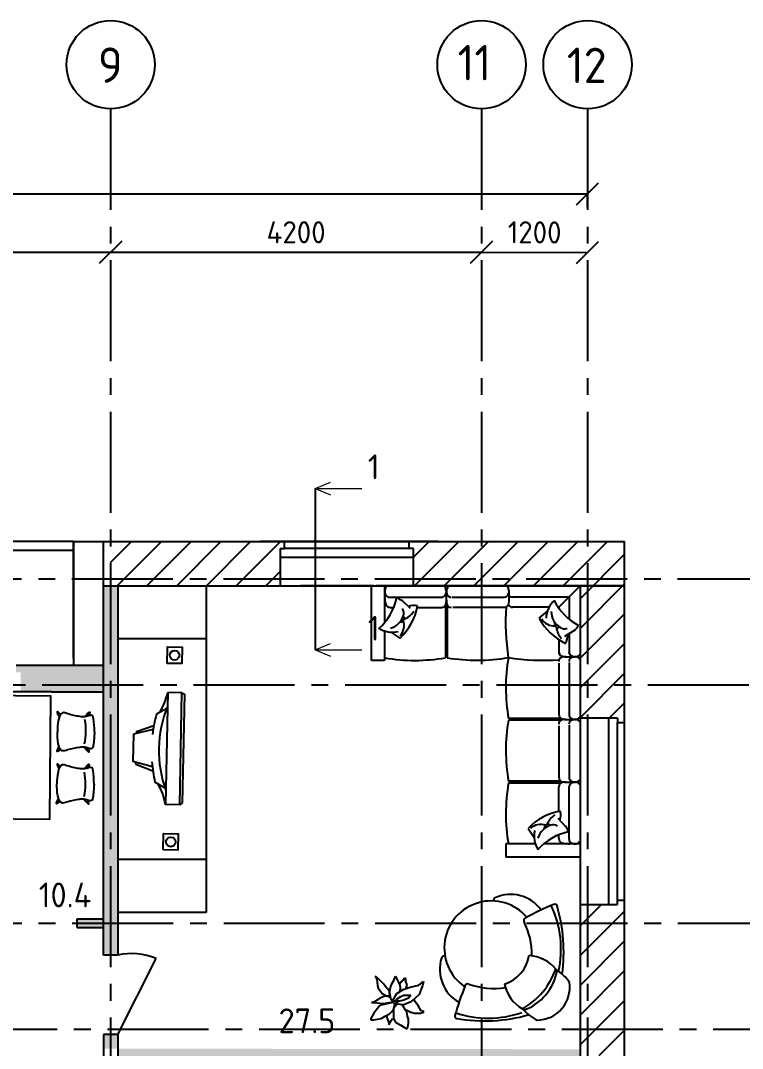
# Model space of a CAD drawing. Header units: millimetres. Extents: x -257254 to 390979, y -202328 to 355504.
# Drawn here: x 95409 to 103583, y 100358 to 111995 of the extents above; entities that cross this region are included whole.
import ezdxf

# ---------------------------------------------------------------- set-up
doc = ezdxf.new("R2010")
doc.units = ezdxf.units.MM
doc.linetypes.add('CENTER2', pattern=[28.575, 19.05, -3.175, 3.175, -3.175])
doc.layers.get('0').update_dxf_attribs({"lineweight": 25})
for name, color, linetype in [('МЕБЕЛЬ', 104, 'Continuous'), ('Окна', 4, 'Continuous'), ('оси', 1, 'CENTER2'), ('разрез', 40, 'Continuous')]:
    doc.layers.add(name, color=color, linetype=linetype)
doc.layers.add('покрытия', color=6, linetype='Continuous', lineweight=18)
doc.styles.get("Standard").update_dxf_attribs({"font": 'GOST_Common.ttf'})
doc.dimstyles.new('ISO-25', dxfattribs={"dimtxt": 250, "dimasz": 250, "dimexe": 1.25, "dimexo": 0.625, "dimgap": 100, "dimtad": 1, "dimdec": 0, "dimtxsty": 'Standard', "dimblk": 'OBLIQUE', "dimcen": 2.5, "dimadec": 0, "dimazin": 0, "dimtfac": 1, "dimtdec": 0, "dimtmove": 0, "dimatfit": 3, "dimfxl": 1, "dimarcsym": 0})

# ---------------------------------------------------------------- blocks, each defined once
blk = doc.blocks.new('_Oblique')
at = {"color": 0, "linetype": 'ByBlock', "lineweight": -2}
blk.add_line((-0.5, -0.5), (0.5, 0.5), dxfattribs=at)
blk = doc.blocks.new('*D13')
at = {"color": 0, "lineweight": -2, "ltscale": 50, "transparency": 16777216}
for p, q in [((92229, 109374), (92229, 109373)), ((92229, 109374), (96429, 109374)), ((96429, 109374), (96429, 109373))]:
    blk.add_line(p, q, dxfattribs=at)
at = {"color": 0, "lineweight": -2, "ltscale": 50, "transparency": 16777216, "xscale": 250, "yscale": 250, "zscale": 250, "rotation": 180}
blk.add_blockref('_Oblique', (92229, 109374), dxfattribs=at)
at = {"color": 0, "lineweight": -2, "ltscale": 50, "transparency": 16777216, "xscale": 250, "yscale": 250, "zscale": 250}
blk.add_blockref('_Oblique', (96429, 109374), dxfattribs=at)
at = {"color": 0, "ltscale": 50, "transparency": 16777216, "insert": (94329, 109599), "char_height": 250, "attachment_point": 5}
blk.add_mtext('4200', dxfattribs=at)
blk = doc.blocks.new('*D14')
at = {"color": 0, "lineweight": -2, "ltscale": 50, "transparency": 16777216}
for p, q in [((96429, 109371), (96429, 109374)), ((96429, 109373), (100629, 109373)), ((100629, 109374), (100629, 109372))]:
    blk.add_line(p, q, dxfattribs=at)
at = {"color": 0, "lineweight": -2, "ltscale": 50, "transparency": 16777216, "xscale": 250, "yscale": 250, "zscale": 250, "rotation": 180}
blk.add_blockref('_Oblique', (96429, 109373), dxfattribs=at)
at = {"color": 0, "lineweight": -2, "ltscale": 50, "transparency": 16777216, "xscale": 250, "yscale": 250, "zscale": 250}
blk.add_blockref('_Oblique', (100629, 109373), dxfattribs=at)
at = {"color": 0, "ltscale": 50, "transparency": 16777216, "insert": (98529, 109598), "char_height": 250, "attachment_point": 5}
blk.add_mtext('4200', dxfattribs=at)
blk = doc.blocks.new('*D39')
at = {"color": 0, "lineweight": -2, "ltscale": 50, "transparency": 16777216}
for p, q in [((100629, 109375), (100629, 109376)), ((100629, 109374), (101829, 109369)), ((101829, 109369), (101829, 109368))]:
    blk.add_line(p, q, dxfattribs=at)
at = {"color": 0, "lineweight": -2, "ltscale": 50, "transparency": 16777216, "xscale": 250, "yscale": 250, "zscale": 250}
for p, rotation in [((100629, 109374), 179.7612689669018), ((101829, 109369), 359.7612689669018)]:
    blk.add_blockref('_Oblique', p, dxfattribs=dict(at, rotation=rotation))
at = {"color": 0, "ltscale": 50, "transparency": 16777216, "insert": (101230, 109597), "char_height": 250, "attachment_point": 5, "rotation": 359.7613}
blk.add_mtext('1200', dxfattribs=at)
blk = doc.blocks.new('*D68')
at = {"color": 0, "lineweight": -2, "transparency": 16777216}
for p, q in [((75429, 110034), (75429, 110033)), ((75429, 110034), (101829, 110034)), ((101829, 109883), (101829, 110036))]:
    blk.add_line(p, q, dxfattribs=at)
at = {"color": 0, "lineweight": -2, "transparency": 16777216, "xscale": 250, "yscale": 250, "zscale": 250, "rotation": 180}
blk.add_blockref('_Oblique', (75429, 110034), dxfattribs=at)
at = {"color": 0, "lineweight": -2, "transparency": 16777216, "xscale": 250, "yscale": 250, "zscale": 250}
blk.add_blockref('_Oblique', (101829, 110034), dxfattribs=at)
at = {"color": 0, "transparency": 16777216, "insert": (88629, 110259), "char_height": 250, "attachment_point": 5}
blk.add_mtext('26400', dxfattribs=at)

msp = doc.modelspace()

# ---------------------------------------------------------------- hatches: boundary and pattern name
h = msp.add_hatch()
h.set_pattern_fill('LINE', color=256, scale=75, angle=45)
h.paths.add_polyline_path([(84269.1248, 96076.14076), (83829.02596, 96076.14076), (83829.02596, 95656.14076), (84319.02935, 95656.14076), (84319.04756, 95736.2669), (84269.04756, 95736.27826)])
h.paths.add_polyline_path([(84269.14298, 96156.14076), (83829.02596, 96156.14076), (83829.02596, 96076.14076), (84269.1248, 96076.14076)])
h.paths.add_polyline_path([(88029.02596, 96076.14076), (85179.12483, 96076.14076), (85179.04754, 95736.07144), (85129.04754, 95736.08281), (85129.02937, 95656.14076), (88029.02596, 95656.14076)])
h.paths.add_polyline_path([(88029.02596, 96156.14076), (85179.14301, 96156.14076), (85179.12483, 96076.14076), (88029.02596, 96076.14076)])
h.paths.add_polyline_path([(88641.31346, 96076.14076), (88029.02596, 96076.14076), (88029.02596, 95656.14076), (88641.31346, 95656.14076)])
h.paths.add_polyline_path([(88641.31346, 96156.14076), (88029.02596, 96156.14076), (88029.02596, 96076.14076), (88641.31346, 96076.14076)])
h.paths.add_polyline_path([(89829.02596, 96076.14076), (89541.31346, 96076.14076), (89541.31346, 95656.14076), (89829.02596, 95656.14076)])
h.paths.add_polyline_path([(90226.71928, 96076.14076), (89829.02596, 96076.14076), (89829.02596, 95656.14076), (90226.71928, 95656.14076)])
h.paths.add_polyline_path([(89829.02596, 96156.14076), (89541.31346, 96156.14076), (89541.31346, 96076.14076), (89829.02596, 96076.14076)])
h.paths.add_polyline_path([(90226.71928, 96156.14076), (89829.02596, 96156.14076), (89829.02596, 96076.14076), (90226.71928, 96076.14076)])
h.paths.add_polyline_path([(79756.60777, 105928.96897), (79543.96164, 106258.25342), (79583.19033, 106289.25519), (79533.41597, 106352.23814), (79209.02596, 106096.14076), (79209.02596, 104396.14076), (79661.44414, 104396.14076)])
h.paths.add_polyline_path([(80924.00783, 107216.15399), (80974.00783, 107216.14263), (80974.02601, 107296.14262), (80729.18573, 107296.2669), (80522.32176, 107133.0485), (80571.75307, 107070.49964), (80620.68613, 107089.2218), (80725.28447, 106956.86626), (80923.93055, 106876.14076), (80923.95264, 106973.3203)])
h.paths.add_polyline_path([(80923.93055, 106876.14076), (80715.5801, 106969.14588), (80870.41467, 106773.22297)])
h.paths.add_polyline_path([(82729.18573, 107296.01462), (82484.02586, 107295.96917), (82484.00768, 107215.96917), (82534.01677, 107215.95781), (82533.94275, 106970.25072), (82453.19725, 106876.14076), (82732.76744, 106956.86626), (82837.36578, 107089.2218), (82886.19019, 107070.36215), (82935.6215, 107132.91101)])
h.paths.add_polyline_path([(82742.47181, 106969.14588), (82533.93045, 106876.14076), (82586.46825, 106771.74376)])
h.paths.add_polyline_path([(84249.02596, 106096.14076), (83924.63594, 106352.23814), (83874.86158, 106289.25519), (83914.09027, 106258.25342), (83749.02596, 106150.61564), (83749.02596, 104476.14076), (84249.02596, 104476.14076)])
h.paths.add_polyline_path([(83829.02596, 106150.61564), (83653.86233, 105928.96897), (83749.02596, 105853.83979), (83829.02596, 105790.30438)])
h.paths.add_polyline_path([(88029.02596, 106150.61564), (87943.96164, 106258.25342), (87983.19033, 106289.25519), (87933.41597, 106352.23814), (87609.02596, 106096.14076), (87609.02596, 104396.14076), (88029.02596, 104396.14076)])
h.paths.add_polyline_path([(88029.02596, 106150.61564), (88029.02596, 105793.15046), (88202.98824, 105930.4891)])
h.paths.add_polyline_path([(88109.02596, 105856.30835), (88029.02596, 105793.15046), (88029.02596, 104476.14076), (88109.02596, 104476.14076)])
h.paths.add_polyline_path([(89324.01696, 107216.32372), (89374.00783, 107216.14263), (89374.02601, 107296.14262), (89129.18573, 107296.2669), (88922.43041, 107132.91101), (88971.86172, 107070.36215), (89010.98176, 107101.50141), (89115.5801, 106969.14588), (89323.93055, 106876.14076), (89323.94356, 106973.38678)])
h.paths.add_polyline_path([(89323.93055, 106876.14076), (89115.5801, 106969.14588), (89270.38232, 106773.2639)])
h.paths.add_polyline_path([(91129.18573, 107296.01462), (90884.02586, 107295.96917), (90884.00768, 107215.96917), (90933.99764, 107215.95781), (90933.9223, 106796.09531), (90929.80134, 106796.12169), (90938.04137, 106876.12169), (91132.76744, 106956.86626), (91237.36578, 107089.2218), (91286.29884, 107070.49964), (91335.73015, 107133.0485)])
h.paths.add_polyline_path([(91142.47181, 106969.14588), (90854.11139, 106876.14076), (90986.46825, 106771.74376)])
h.paths.add_polyline_path([(92649.02596, 106096.14076), (92324.63594, 106352.23814), (92274.86158, 106289.25519), (92314.09027, 106258.25342), (92229.02596, 106150.61564), (92229.02596, 104476.14076), (92649.02596, 104476.14076)])
h.paths.add_polyline_path([(92229.02596, 106150.61564), (92053.86233, 105928.96897), (92149.02596, 105853.83979), (92149.02596, 105847.33451), (92229.02596, 105784.17661)])
h.paths.add_polyline_path([(92229.02596, 105784.17661), (92149.02596, 105847.33451), (92149.02596, 104476.14076), (92229.02596, 104476.14076)])
h.paths.add_polyline_path([(98349.02596, 106016.14076), (98399.02596, 106016.14076), (98399.02596, 106096.14076), (96429.02596, 106096.14076), (96429.02596, 105676.14076), (98349.02596, 105676.14076)])
h.paths.add_polyline_path([(100629.02596, 106096.14076), (99809.02596, 106096.14076), (99809.02596, 106016.14076), (99859.02596, 106016.14076), (99859.02596, 105676.14076), (100629.02596, 105676.14076)])
h.paths.add_polyline_path([(101829.02596, 106096.14076), (100629.02596, 106096.14076), (100629.02596, 105676.14076), (101829.02596, 105676.14076)])
h.paths.add_polyline_path([(98349.02596, 105676.14076), (96429.02596, 105676.14076), (96429.02596, 105596.14076), (98349.02596, 105596.14076)])
h.paths.add_polyline_path([(101829.02596, 105676.14076), (100629.02596, 105676.14076), (100629.02596, 105597.83062), (101750.72754, 105597.83062), (101829.02596, 105597.56509)])
h.paths.add_polyline_path([(100629.02596, 105676.14076), (99859.02596, 105676.14076), (99859.02596, 105597.83062), (100629.02596, 105597.83062)])
h.paths.add_polyline_path([(102249.02596, 106096.14076), (101829.02596, 106096.14076), (101829.02596, 105676.14076), (102249.02596, 105676.14076)])
h.paths.add_polyline_path([(102249.02596, 105676.14076), (101829.02596, 105676.14076), (101829.02596, 105597.56509), (101829.02596, 105596.14076), (102249.02596, 105596.14076)])
h.paths.add_polyline_path([(102249.02596, 105596.14076), (101829.02596, 105596.14076), (101829.02596, 104476.14076), (102249.02596, 104476.14076)])
h.paths.add_polyline_path([(101829.02596, 105596.14076), (101749.02596, 105596.14076), (101749.02882, 104476.14076), (101829.02596, 104476.14076)])
h.paths.add_polyline_path([(102249.02596, 104476.14076), (101829.02596, 104476.14076), (101829.02596, 104096.05804), (102169.02596, 104096.05804), (102169.02596, 104046.05804), (102249.02596, 104046.05804)])
h.paths.add_polyline_path([(101829.02596, 104476.14076), (101749.02882, 104476.14076), (101749.0298, 104096.05804), (101829.02596, 104096.05804)])
h.paths.add_polyline_path([(102249.02596, 102036.05804), (102169.02596, 102036.05804), (102169.02596, 101986.05804), (101829.02596, 101986.05804), (101829.02596, 100276.14076), (102249.02596, 100276.14076)])
h.paths.add_polyline_path([(101829.02596, 101986.05804), (101749.0352, 101986.05804), (101749.03958, 100276.14076), (101829.02596, 100276.14076)])
h.paths.add_polyline_path([(102249.02596, 96496.14076), (100629.02596, 96496.14076), (100629.02596, 96076.14076), (102304.7226, 96076.14076), (102409.64482, 96159.6608), (102440.78451, 96120.5415), (102505.1206, 96171.75422)])
h.paths.add_polyline_path([(101946.34822, 96076.14076), (100629.02596, 96076.14076), (100629.02596, 95996.14076), (102009.50611, 95996.14076)])
h.paths.add_polyline_path([(102249.02596, 88096.14076), (100549.02596, 88096.14076), (100549.02596, 87676.14076), (102304.7226, 87676.14076), (102409.64482, 87759.6608), (102440.78451, 87720.5415), (102505.1206, 87771.75422)])
h.paths.add_polyline_path([(101947.32502, 87676.14076), (100549.02596, 87676.14076), (100549.02596, 87596.14076), (102006.72498, 87596.14076), (102082.94196, 87499.59926), (102085.24966, 87501.43622)])
h.paths.add_polyline_path([(103284.81847, 86782.39757), (103223.97279, 86733.96328), (103255.7447, 86695.90254), (103121.54533, 86589.07735), (103029.04309, 86381.39591), (103127.56161, 86381.37352), (103369.20895, 86381.3186), (103368.96475, 86331.31865), (103448.83861, 86331.3005), (103449.02596, 86576.14076)])
h.paths.add_polyline_path([(103121.08747, 86589.65671), (102927.08682, 86435.22859), (103029.04309, 86381.39591), (102948.91306, 86381.41412)])
h.paths.add_polyline_path([(103029.04309, 86381.39591), (103029.07144, 86381.3959), (103127.56161, 86381.37352)], flags=17)
h.paths.add_polyline_path([(103449.02596, 84576.14077), (103448.96139, 84821.29148), (103368.83525, 84821.32788), (103368.84303, 84771.31878), (102948.84304, 84771.41424), (103029.02596, 84771.39602), (103029.02596, 84826.14076), (103029.02596, 84749.72199), (103121.70078, 84563.40087), (103255.90014, 84456.57568), (103225.03236, 84417.80044), (103285.87804, 84369.36615)])
h.paths.add_polyline_path([(103029.02596, 84749.72199), (103029.02596, 84771.39602), (102927.24227, 84717.24964), (103121.24292, 84562.82152)])
h.paths.add_polyline_path([(102505.1206, 83380.52731), (102440.78451, 83431.74003), (102409.64482, 83392.62073), (102304.7226, 83476.14076), (100548.53891, 83476.14076), (100548.53891, 83056.14076), (102249.02596, 83056.14076)])
h.paths.add_polyline_path([(102085.24966, 83650.8453), (101947.32502, 83476.14076), (102304.7226, 83476.14076)])
h.paths.add_polyline_path([(102085.24966, 83650.8453), (102082.94196, 83652.68227), (102006.72498, 83556.14076), (100629.02596, 83556.14076), (100629.02596, 83476.14076), (101947.32502, 83476.14076)])
h.paths.add_polyline_path([(100629.02596, 79276.14076), (98229.02596, 79276.14076), (98229.02596, 78856.14076), (100629.02596, 78856.14076)])
h.paths.add_polyline_path([(98229.02596, 79276.14076), (96429.02596, 79276.14076), (96429.02596, 78856.14076), (98229.02596, 78856.14076)])
h.paths.add_polyline_path([(96429.02596, 79276.14076), (94329.02596, 79276.14076), (94329.02596, 78856.14076), (96429.02596, 78856.14076)])
h.paths.add_polyline_path([(94329.02596, 79276.14076), (92229.02596, 79276.14076), (92229.02596, 78856.14076), (94329.02596, 78856.14076)])
h.paths.add_polyline_path([(92229.02596, 79276.14076), (92009.02596, 79276.14076), (92009.02596, 78856.14076), (92229.02596, 78856.14076)])
h.paths.add_polyline_path([(92229.02596, 79356.14076), (92009.02596, 79356.14076), (92009.02596, 79276.14076), (92229.02596, 79276.14076)])
h.paths.add_polyline_path([(94329.02596, 79356.14076), (93429.02596, 79356.14076), (92229.02596, 79356.14076), (92229.02596, 79276.14076), (94329.02596, 79276.14076)])
h.paths.add_polyline_path([(96429.02596, 79356.14076), (94329.02596, 79356.14076), (94329.02596, 79276.14076), (96429.02596, 79276.14076)])
h.paths.add_polyline_path([(98229.02596, 79356.14076), (97748.89825, 79356.14076), (96509.02596, 79356.14076), (96429.02596, 79356.14076), (96429.02596, 79276.14076), (98229.02596, 79276.14076)])
h.paths.add_polyline_path([(100629.02596, 79356.14076), (98229.02596, 79356.14076), (98229.02596, 79276.14076), (100629.02596, 79276.14076)])
at = {"ltscale": 50}
h = msp.add_hatch(color=256, dxfattribs=at)
h.dxf.hatch_style = 1
h.paths.add_polyline_path([(88029.02596, 104476.14076), (87949.02596, 104476.14076), (87949.02596, 102295.57), (88029.02596, 102295.57)])
h.paths.add_polyline_path([(88109.02596, 104396.14076), (88109.02596, 104476.14076), (88029.02596, 104476.14076), (88029.02596, 102295.57), (88109.02596, 102295.57)])
h.paths.add_polyline_path([(89749.02596, 100356.14076), (89749.02596, 100276.14076)])
h.paths.add_polyline_path([(89749.02596, 100276.14076), (89749.02596, 100196.14076)])
h.paths.add_polyline_path([(89829.02596, 100196.14076), (89749.02596, 100196.14076)])
h.paths.add_polyline_path([(89909.02596, 100196.14076), (89829.02596, 100196.14076)])
h.paths.add_polyline_path([(92289.02596, 100276.14076), (92169.02596, 100276.14076), (92309.02596, 100141.14078), (92309.02613, 100276.14076), (92149.02596, 100276.14076)])
h.paths.add_polyline_path([(92149.02596, 100276.14076), (92309.02596, 100276.14076), (92309.02596, 100196.14076), (92149.02596, 100196.14076)], flags=17)
h.paths.add_polyline_path([(92229.02596, 100196.14076), (92149.02596, 100196.14076), (92149.02596, 98856.1408), (92229.02596, 98856.1408)])
h.paths.add_polyline_path([(92309.02596, 100276.14076), (92229.02596, 100276.14076), (92229.02596, 98856.1408), (92309.02596, 98856.1408)])
h.paths.add_polyline_path([(94409.02613, 98856.14076), (92309.02613, 98856.14076), (92309.02613, 98776.14076), (94409.02613, 98776.14076)])
h.paths.add_polyline_path([(94409.02613, 98776.14076), (92309.02613, 98776.14076), (92309.02613, 98696.14076), (94409.02613, 98696.14076)])
h.paths.add_polyline_path([(96349.24865, 98856.14076), (95409.02613, 98856.14076), (95409.02613, 98776.14076), (96349.24539, 98776.14076)])
h.paths.add_polyline_path([(96349.24539, 98776.14076), (95409.02613, 98776.14076), (95409.02613, 98696.14076), (95609.02613, 98696.14076), (96349.24214, 98696.14076)])
h.paths.add_polyline_path([(96429.02596, 99076.14076), (96349.25759, 99076.14076), (96349.24865, 98856.14076), (96429.02596, 98856.14076)])
h.paths.add_polyline_path([(96509.02596, 99076.14076), (96429.02596, 99076.14076), (96429.02596, 98856.14076), (96509.02596, 98856.14076)])
h.paths.add_polyline_path([(96429.02596, 100196.37746), (96349.30315, 100196.3807), (96349.2942, 99976.14076), (96429.02596, 99976.14076)])
h.paths.add_polyline_path([(96509.02596, 100196.37421), (96429.02596, 100196.37746), (96429.02596, 99976.14076), (96509.02596, 99976.14076)])
h.paths.add_polyline_path([(96429.02596, 100514.44739), (96349.31609, 100514.44739), (96349.30965, 100356.14726), (96429.02596, 100356.0054)])
h.paths.add_polyline_path([(96509.02596, 100514.44739), (96429.02596, 100514.44739), (96429.02596, 100356.0054), (96509.02596, 100355.86303)])
h.paths.add_polyline_path([(101749.02596, 100348.5311), (96509.02596, 100355.86303), (96509.02596, 100276.14076), (101749.02596, 100276.14076)])
h.paths.add_polyline_path([(101749.02596, 100276.14076), (96509.02596, 100276.14076), (96509.02596, 100196.37421), (101749.02596, 100196.20665)])
h.paths.add_polyline_path([(96429.02596, 105596.14076), (96349.02596, 105596.14076), (96349.02596, 102156.14076), (96349.02596, 101414.44739), (96429.02596, 101414.44739)])
h.paths.add_polyline_path([(96509.02596, 104396.14076), (96509.02596, 105596.14076), (96429.02596, 105596.14076), (96429.02596, 101414.44739), (96509.02596, 101414.44739), (96509.02596, 101556.14076)])
h.paths.add_polyline_path([(96429.02596, 98696.14076), (96349.24214, 98696.14076), (96349.13884, 96156.14076), (96429.02596, 96156.14076)])
h.paths.add_polyline_path([(96509.02596, 98696.14076), (96429.02596, 98696.14076), (96429.02596, 96156.14076), (96509.02596, 96156.14076)])
h.paths.add_polyline_path([(100549.02596, 96156.14076), (96509.02596, 96156.14076), (96509.02596, 96076.14076), (100549.02596, 96076.14076)])
h.paths.add_polyline_path([(100549.02596, 96076.14076), (96509.02596, 96076.14076), (96509.02596, 95996.14076), (98589.02596, 95996.14076), (100549.02596, 95996.14076)])
h.paths.add_polyline_path([(96429.02596, 95996.14076), (96349.13233, 95996.14076), (96349.02596, 93380.54713), (96429.02596, 93380.54713)])
h.paths.add_polyline_path([(96509.02596, 95996.14076), (96429.02596, 95996.14076), (96429.02596, 93380.54713), (96509.02596, 93380.54713)])
h.paths.add_polyline_path([(94769.02596, 93476.14076), (94549.02596, 92956.14076)])
h.paths.add_polyline_path([(94709.02596, 93476.14076), (94549.02596, 93476.14076), (94549.02596, 92956.14076), (94709.02596, 92956.14076)], flags=17)
h.paths.add_polyline_path([(94769.02596, 92056.14076), (94549.02596, 91056.14076)])
h.paths.add_polyline_path([(94709.02596, 92056.14076), (94549.02596, 92056.14076), (94549.02596, 91056.14076), (94709.02596, 91056.14076)], flags=17)
h.paths.add_polyline_path([(94709.02596, 91056.14076), (94709.02596, 90976.14076)])
h.paths.add_polyline_path([(94709.02596, 90976.14076), (94709.02596, 90896.14076)])
h.paths.add_polyline_path([(94769.02596, 95996.14076), (94549.02596, 94376.14076)])
h.paths.add_polyline_path([(94709.02596, 95996.14076), (94549.02596, 95996.14076), (94549.02596, 94376.14076), (94709.02596, 94376.14076)], flags=17)
h.paths.add_polyline_path([(87949.02596, 100656.14076), (88029.02596, 100656.14076), (88029.02596, 101295.57), (87949.02596, 101295.57)])
h.paths.add_polyline_path([(88029.02596, 100496.14076), (87949.02596, 100496.14076)])
h.paths.add_polyline_path([(88029.02596, 100656.14076), (88109.02596, 100656.14076), (88109.02596, 101295.57), (88029.02596, 101295.57)])
h.paths.add_polyline_path([(88109.02596, 100496.14076), (88029.02596, 100496.14076)])
h.paths.add_polyline_path([(92229.02596, 100496.14076), (92149.02596, 100496.14076), (92149.02596, 100276.14076), (92229.02596, 100276.14076)])
h.paths.add_polyline_path([(92149.02596, 100656.14076), (92229.02596, 100656.14076), (92229.02596, 104476.14076), (92149.02596, 104476.14076)])
h.paths.add_polyline_path([(92229.02596, 100656.14076), (92309.02596, 100656.14076), (92309.02596, 103086.14076), (92309.02596, 104476.14076), (92229.02596, 104476.14076)])
h.paths.add_polyline_path([(92309.02596, 100496.14076), (92229.02596, 100496.14076), (92229.02596, 100276.14076), (92309.02596, 100276.14076)])
h = msp.add_hatch()
h.set_pattern_fill('AR-SAND', color=256, scale=5)
h.paths.add_polyline_path([(75429.02596, 104776.14076), (75509.02596, 104776.14076), (75509.02596, 104476.14076), (75429.02596, 104476.14076)])
h.paths.add_polyline_path([(76320.87311, 104616.14076), (76370.87311, 104616.14076), (76370.87311, 104696.14076), (75429.02596, 104696.14076), (75429.02596, 104396.14076), (76320.87311, 104396.14076)])
h.paths.add_polyline_path([(79209.02596, 104696.14076), (78540.87311, 104696.14076), (78540.87311, 104616.14076), (78590.87311, 104616.14076), (78590.87311, 104396.14076), (79209.02596, 104396.14076)])
h.paths.add_polyline_path([(84720.87311, 104616.14076), (84770.87311, 104616.14076), (84770.87311, 104696.14076), (84249.02596, 104696.14076), (84249.02596, 104396.14076), (84720.87311, 104396.14076)])
h.paths.add_polyline_path([(87609.02596, 104696.14076), (86940.87311, 104696.14076), (86940.87311, 104616.14076), (86990.87311, 104616.14076), (86990.87311, 104396.14076), (87609.02596, 104396.14076)])
h.paths.add_polyline_path([(93139.02596, 104616.14076), (93189.02596, 104616.14076), (93189.02596, 104696.14076), (92649.02596, 104696.14076), (92649.02596, 104476.14076), (93139.02596, 104476.14076)])
h.paths.add_polyline_path([(96349.02596, 104696.14076), (95359.02596, 104696.14076), (95359.02596, 104616.14076), (95409.02596, 104616.14076), (95409.02596, 104401.14076), (96349.02596, 104391.14076)])
h.paths.add_polyline_path([(100849.02596, 100196.14076), (100549.02596, 100196.20665), (100549.02596, 99271.39492), (100849.02596, 99271.39492), (100849.02596, 99221.39492), (100849.02596, 99856.14076)])
h = msp.add_hatch(color=256)
h.dxf.hatch_style = 1
h.paths.add_polyline_path([(96349.02596, 101825.70224), (96049.02596, 101825.70224), (96049.02596, 101776.14076), (96349.02596, 101776.14076)])
h.paths.add_polyline_path([(96349.02596, 101776.14076), (96049.02596, 101776.14076), (96049.02596, 101725.70224), (96349.02596, 101725.70224)])

# ---------------------------------------------------------------- linework, layer by layer
for p, q in [((98743.67405, 106697.975), (98743.67405, 104870.08747)), ((96509.02596, 104476.14076), (96509.31609, 101414.44739))]:
    msp.add_line(p, q)
at = {"ltscale": 20}
for p, q in [((96009.02596, 106096.14076), (92649.02596, 106096.14076)), ((96009.02596, 104776.14076), (96009.02596, 106096.14076)), ((98629.02596, 106096.14076), (99629.02596, 106096.14076)), ((96009.02596, 105996.14076), (92649.02596, 105996.14076)), ((99404.02596, 105596.14076), (98577.60718, 105596.14076)), ((98629.02596, 105596.14076), (99455.44473, 105596.14076)), ((96509.02596, 101556.14076), (96509.02596, 101414.44739)), ((96349.31609, 100514.44739), (96349.2942, 99976.14076)), ((96509.02596, 100514.44739), (96509.02596, 99976.14076))]:
    msp.add_line(p, q, dxfattribs=at)
at = {"ltscale": 50}
for p, q in [((96009.02596, 106096.14076), (102249.02596, 106096.14076)), ((96009.02596, 106096.14076), (96009.02596, 104696.14076)), ((96349.02596, 102156.14076), (96349.02596, 106096.14076)), ((102249.02596, 99856.14076), (102249.02596, 106096.14076)), ((96349.02596, 105596.14076), (102249.02596, 105596.14076)), ((96509.02596, 105596.14076), (96509.02596, 104396.14076)), ((98384.02596, 105596.14076), (98544.02596, 105596.14076)), ((101749.03978, 100196.1611), (101749.02596, 105596.14076)), ((95359.02596, 104696.14076), (96349.02596, 104696.14076)), ((95759.02596, 104396.14076), (96349.02596, 104396.14076)), ((96509.02596, 104396.14076), (96509.02596, 101556.14076)), ((96349.02596, 101556.14076), (96349.02596, 103596.14076)), ((96349.02596, 101414.44739), (96349.02596, 103156.14076)), ((96049.02596, 101725.70224), (96049.02596, 101825.92991)), ((96049.02596, 101825.70224), (96349.02596, 101825.70224)), ((96049.02596, 101725.70224), (96349.02596, 101725.70224)), ((96509.02596, 101556.14076), (96509.02596, 101556.14076)), ((96509.31609, 101414.44739), (96349.31609, 101414.44739)), ((96509.31609, 100514.44739), (96945.68616, 101375.12368)), ((96509.31609, 100514.44739), (96349.31609, 100514.44739))]:
    msp.add_line(p, q, dxfattribs=at)
at = {"lineweight": 30}
msp.add_line((101749.02596, 105596.14076), (102249.02596, 105596.14076), dxfattribs=at)
at = {"color": 33, "linetype": 'Continuous', "ltscale": 800}
msp.add_lwpolyline([(97236.49284, 104384.18319), (97265.24672, 104368.08163)], dxfattribs=at)
at = {"ltscale": 50}
for centre in [(96429.02596, 111494.86086), (100629.02596, 111494.86086), (101829.02596, 111494.86086)]:
    msp.add_circle(centre, 500, dxfattribs=at)
msp.add_arc((96666.49043, 100717.75781), 714.19895, 66.988150176, 102.713192347)
at = {"layer": 'МЕБЕЛЬ'}
for p, q in [((97509.02596, 105596.14076), (97509.02596, 101896.14076)), ((99381.27768, 104751.09146), (99381.27768, 105597.83062)), ((97509.02596, 104996.14076), (96509.02596, 104996.14076)), ((97509.02596, 102496.14076), (96509.02596, 102496.14076)), ((97509.02596, 101896.14076), (96509.02596, 101896.14076))]:
    msp.add_line(p, q, dxfattribs=at)
at = {"layer": 'МЕБЕЛЬ', "ltscale": 60}
for p, q in [((99431.27768, 105597.83062), (101750.72754, 105597.83062)), ((99531.27768, 105596.12903), (99531.27768, 105179.01694)), ((101503.98839, 105352.79305), (101750.72754, 105597.83062)), ((101749.02596, 102572.79305), (101749.02596, 105597.83062)), ((99586.33027, 105466.31602), (100176.22509, 105466.31602)), ((99824.37761, 105339.20316), (99726.01854, 105432.1512)), ((100231.27768, 105432.73055), (100231.27768, 105538.8061)), ((100296.33027, 105468.01761), (100886.22509, 105468.01761)), ((100941.27768, 105434.43214), (100941.27768, 105540.50769)), ((101619.21295, 105468.01761), (100979.04098, 105468.01761)), ((101619.21295, 105468.01761), (101619.21295, 105218.43391)), ((99592.3961, 105351.09146), (99634.74306, 105351.09146)), ((99899.45676, 105351.09146), (100177.42564, 105351.09146)), ((100221.27768, 105376.98376), (100221.27768, 104781.09146)), ((100241.27768, 105376.98376), (100241.27768, 104781.09146)), ((100302.3961, 105352.79305), (100887.42564, 105352.79305)), ((101392.91876, 105352.79305), (100977.84042, 105352.79305)), ((101503.98839, 105352.79305), (101496.37609, 105352.79305)), ((101503.98839, 105352.79305), (101503.98839, 105341.93811)), ((101281.30342, 105229.39316), (101374.0961, 105308.95828)), ((99531.27768, 105084.80337), (99531.27768, 104751.09146)), ((101503.98839, 105134.49019), (101503.98839, 105133.23188)), ((101573.59252, 105025.63089), (101689.47041, 105095.53197)), ((99706.25715, 105003.04912), (99604.76364, 105071.16783)), ((101503.98839, 104985.2722), (101503.98839, 104846.64508)), ((101619.21295, 105053.15052), (101619.21295, 104847.84564)), ((99531.27768, 104751.09146), (99381.27768, 104751.09146)), ((101583.92589, 104792.64932), (101690.00144, 104792.64932)), ((101503.98839, 104721.53089), (101503.98839, 104136.50135)), ((101619.21295, 104727.59672), (101619.21295, 104137.70191)), ((101529.88069, 104092.64932), (100933.98839, 104092.64932)), ((101529.88069, 104072.64932), (100933.98839, 104072.64932)), ((101583.92589, 104082.79305), (101690.00144, 104082.79305)), ((101585.62748, 104082.64932), (101691.70303, 104082.64932)), ((101503.98839, 104011.67463), (101503.98839, 103426.64508)), ((101619.21295, 104017.74046), (101619.21295, 103427.84564)), ((101529.88069, 103382.79305), (100933.98839, 103382.79305)), ((101529.88069, 103362.79305), (100933.98839, 103362.79305)), ((100963.98839, 103382.79305), (100963.98839, 103362.79305)), ((101585.62748, 103372.79305), (101691.70303, 103372.79305)), ((101503.98839, 103040.97214), (101503.98839, 103318.94102)), ((101619.21295, 102727.84564), (101619.21295, 103317.74046)), ((101492.10008, 102965.89299), (101585.04813, 102867.53391)), ((101155.94605, 102847.77252), (101224.06476, 102746.27902)), ((101503.98839, 102733.91148), (101503.98839, 102776.25843)), ((100903.98839, 102672.79305), (100903.98839, 102522.79305)), ((101237.70029, 102672.79305), (100903.98839, 102672.79305)), ((101749.02596, 102672.79305), (101331.91387, 102672.79305)), ((101749.03383, 102522.79522), (100903.98839, 102522.79305))]:
    msp.add_line(p, q, dxfattribs=at)
at = {"layer": 'МЕБЕЛЬ', "ltscale": 300}
for p, q in [((99425.67548, 101175.44157), (99442.47548, 101141.24157)), ((99450.87548, 101158.64157), (99425.67548, 101175.44157)), ((99442.47548, 101141.24157), (99450.87548, 101073.44157)), ((99519.27548, 101090.24157), (99450.87548, 101158.64157)), ((99612.87548, 101090.24157), (99638.67548, 101132.84157)), ((99638.67548, 101132.84157), (99655.47548, 101175.44157)), ((99655.47548, 101175.44157), (99672.87548, 101132.84157)), ((99672.87548, 101132.84157), (99698.07548, 101081.84157)), ((99715.47548, 101107.04157), (99749.67548, 101132.84157)), ((99749.67548, 101132.84157), (99758.07548, 101158.64157)), ((99758.07548, 101158.64157), (99766.47548, 101149.64157)), ((99766.47548, 101149.64157), (99766.47548, 101116.04157)), ((99450.87548, 101073.44157), (99459.87548, 101039.24157)), ((99459.87548, 101039.24157), (99485.07548, 101005.04157)), ((99536.67548, 101064.44157), (99519.27548, 101090.24157)), ((99587.67548, 101005.04157), (99536.67548, 101064.44157)), ((99587.67548, 100988.24157), (99596.07548, 101047.64157)), ((99596.07548, 101047.64157), (99612.87548, 101090.24157)), ((99671.07548, 100979.24157), (99740.07548, 101024.24157)), ((99698.07548, 101090.24157), (99715.47548, 101107.04157)), ((99698.07548, 101081.84157), (99707.07548, 101056.04157)), ((99707.07548, 101056.04157), (99705.07548, 101003.24157)), ((99740.07548, 101024.24157), (99820.07548, 101052.24157)), ((99766.47548, 101116.04157), (99774.87548, 101098.64157)), ((99783.87548, 101073.44157), (99767.07548, 101033.24157)), ((99774.87548, 101098.64157), (99783.87548, 101073.44157)), ((99820.07548, 101052.24157), (99920.07548, 101073.44157)), ((99920.07548, 101073.44157), (99971.07548, 101116.04157)), ((99947.07548, 101028.24157), (99921.07548, 100968.24157)), ((99959.07548, 101068.24157), (99947.07548, 101028.24157)), ((99971.07548, 101116.04157), (99959.07548, 101068.24157)), ((99459.87548, 100911.44157), (99417.27548, 100885.64157)), ((99476.67548, 100928.24157), (99459.87548, 100911.44157)), ((99527.67548, 100945.64157), (99476.67548, 100928.24157)), ((99485.07548, 101005.04157), (99502.47548, 100979.24157)), ((99502.47548, 100979.24157), (99553.47548, 100954.04157)), ((99570.27548, 100954.04157), (99527.67548, 100945.64157)), ((99553.47548, 100954.04157), (99579.27548, 100945.64157)), ((99600.07548, 100935.24157), (99570.27548, 100954.04157)), ((99579.27548, 100945.64157), (99596.07548, 100928.24157)), ((99596.07548, 100945.64157), (99587.67548, 101005.04157)), ((99604.47548, 100911.44157), (99587.67548, 100988.24157)), ((99596.07548, 100928.24157), (99627.07548, 100881.24157)), ((99621.87548, 100894.64157), (99671.07548, 100979.24157)), ((99638.67548, 100894.64157), (99630.27548, 100877.24157)), ((99638.67548, 100885.64157), (99672.87548, 100919.84157)), ((99647.07548, 100894.64157), (99638.67548, 100894.64157)), ((99664.47548, 100894.64157), (99647.07548, 100894.64157)), ((99647.07548, 100860.44157), (99693.07548, 100894.24157)), ((99698.07548, 100894.64157), (99664.47548, 100894.64157)), ((99672.87548, 100919.84157), (99715.47548, 100945.64157)), ((99749.67548, 100903.04157), (99698.07548, 100894.64157)), ((99715.47548, 100945.64157), (99749.67548, 100962.44157)), ((99749.67548, 100962.44157), (99792.27548, 100962.44157)), ((99800.67548, 100928.24157), (99749.67548, 100903.04157)), ((99792.27548, 100962.44157), (99826.47548, 100962.44157)), ((99826.47548, 100962.44157), (99800.67548, 100928.24157)), ((99870.07548, 100919.24157), (99820.07548, 100883.24157)), ((99889.07548, 100872.24157), (99858.07548, 100910.24157)), ((99921.07548, 100968.24157), (99870.07548, 100919.24157)), ((99417.27548, 100885.64157), (99383.07548, 100877.24157)), ((99383.07548, 100877.24157), (99399.87548, 100877.24157)), ((99399.87548, 100877.24157), (99524.07548, 100866.24157)), ((99450.87548, 100809.44157), (99408.27548, 100757.84157)), ((99476.67548, 100843.04157), (99450.87548, 100809.44157)), ((99621.87548, 100877.24157), (99476.67548, 100843.04157)), ((99524.07548, 100866.24157), (99587.67548, 100877.24157)), ((99587.67548, 100877.24157), (99630.27548, 100885.64157)), ((99612.87548, 100775.24157), (99630.27548, 100800.44157)), ((99630.27548, 100885.64157), (99621.87548, 100877.24157)), ((99630.27548, 100877.24157), (99647.07548, 100860.44157)), ((99630.27548, 100800.44157), (99647.07548, 100860.44157)), ((99664.47548, 100852.04157), (99630.27548, 100809.44157)), ((99630.27548, 100809.44157), (99630.27548, 100757.84157)), ((99664.47548, 100860.44157), (99664.47548, 100852.04157)), ((99749.67548, 100852.04157), (99664.47548, 100860.44157)), ((99749.67548, 100826.24157), (99732.27548, 100852.04157)), ((99820.07548, 100883.24157), (99749.67548, 100852.04157)), ((99766.47548, 100792.04157), (99749.67548, 100826.24157)), ((99766.47548, 100800.44157), (99826.47548, 100766.84157)), ((99783.87548, 100766.84157), (99766.47548, 100792.04157)), ((99911.67548, 100843.04157), (99889.07548, 100872.24157)), ((99928.47548, 100809.44157), (99911.67548, 100843.04157)), ((99945.87548, 100783.64157), (99928.47548, 100809.44157)), ((99979.47548, 100775.24157), (99945.87548, 100783.64157)), ((99408.27548, 100757.84157), (99374.67548, 100698.44157)), ((99374.67548, 100698.44157), (99374.67548, 100681.64157)), ((99374.67548, 100681.64157), (99408.27548, 100681.64157)), ((99408.27548, 100681.64157), (99493.47548, 100698.44157)), ((99493.47548, 100698.44157), (99536.67548, 100724.24157)), ((99536.67548, 100724.24157), (99587.67548, 100749.44157)), ((99553.47548, 100732.64157), (99561.87548, 100698.44157)), ((99561.87548, 100698.44157), (99579.27548, 100647.44157)), ((99579.27548, 100630.04157), (99604.47548, 100672.64157)), ((99587.67548, 100749.44157), (99612.87548, 100775.24157)), ((99604.47548, 100672.64157), (99621.87548, 100698.44157)), ((99630.27548, 100757.84157), (99630.27548, 100698.44157)), ((99630.27548, 100698.44157), (99655.47548, 100655.84157)), ((99792.27548, 100724.24157), (99783.87548, 100766.84157)), ((99800.67548, 100690.04157), (99792.27548, 100724.24157)), ((99800.67548, 100639.04157), (99800.67548, 100690.04157)), ((99826.47548, 100766.84157), (99869.07548, 100757.84157)), ((99869.07548, 100757.84157), (99936.87548, 100757.84157)), ((99936.87548, 100757.84157), (99971.07548, 100766.84157)), ((99971.07548, 100766.84157), (99979.47548, 100775.24157)), ((99579.27548, 100647.44157), (99579.27548, 100630.04157)), ((99655.47548, 100655.84157), (99715.47548, 100621.64157)), ((99715.47548, 100621.64157), (99758.07548, 100596.44157)), ((99758.07548, 100596.44157), (99783.87548, 100579.04157)), ((99783.87548, 100579.04157), (99792.27548, 100587.44157)), ((99792.27548, 100587.44157), (99800.67548, 100639.04157))]:
    msp.add_line(p, q, dxfattribs=at)
at = {"layer": 'МЕБЕЛЬ', "linetype": 'Continuous'}
for points in [[(97067.50183, 104717.71752), (97071.2497, 104904.49639), (97237.87367, 104901.15294), (97234.1258, 104714.37407)], [(97075.52436, 104387.41315), (97050.12434, 103121.5779), (97211.09282, 103118.34794), (97236.49284, 104384.18319)], [(97025.11007, 102605.08237), (97028.85794, 102791.86124), (97195.48192, 102788.51779), (97191.73404, 102601.73893)]]:
    msp.add_lwpolyline(points, close=True, dxfattribs=at)
msp.add_lwpolyline([(94937.85861, 102955.92486), (94950.00125, 104355.8722), (95749.97116, 104348.93355), (95737.82852, 102948.98621), (94937.85861, 102955.92486)], dxfattribs=at)
at = {"layer": 'МЕБЕЛЬ', "linetype": 'Continuous', "ltscale": 800}
for points in [[(97265.24672, 104368.08163), (97240.46948, 103133.28306)], [(97065.9539, 104206.14731), (96946.69795, 104140.90774)], [(96910.5746, 103970.15655), (96686.75172, 103916.92122)], [(96722.79789, 103945.1925), (96722.40074, 103925.40019)], [(96722.79789, 103945.1925), (96917.7522, 104012.66957)], [(96686.75172, 103916.92122), (96680.53865, 103607.28692)], [(96902.04581, 103545.11567), (96680.53865, 103607.28692)], [(96715.4217, 103577.59238), (96715.81884, 103597.38469)], [(96715.4217, 103577.59238), (96907.5122, 103502.34895)], [(97047.83315, 103303.08176), (96931.29031, 103373.05283)], [(97211.09282, 103118.34794), (97240.46948, 103133.28306)]]:
    msp.add_lwpolyline(points, dxfattribs=at)
for centre in [(97152.68775, 104809.43523), (97110.29599, 102696.80008)]:
    msp.add_circle(centre, 54.65854, dxfattribs=at)
at = {"layer": 'МЕБЕЛЬ', "ltscale": 60}
for centre, radius, start, end in [((99611.83915, 105533.46092), 80.52176, 128.897059876, 208.588854595), ((100150.7162, 105533.46092), 80.52176, 331.411145405, 51.102940124), ((100311.83915, 105533.46092), 80.52176, 128.897059876, 208.588854595), ((100311.83915, 105533.46092), 80.52176, 128.897059876, 208.588854595), ((100860.7162, 105535.16251), 80.52176, 331.411145405, 51.102940124), ((99027.209, 105599.24777), 656.26152, 312.085116171, 347.432122221), ((99834.12974, 105475.59953), 302.8528, 179.873158416, 197.79434186), ((99586.33027, 105516.31602), 50, 205.323529624, 270), ((99831.32059, 105689.44763), 278.9501, 236.941093248, 249.936753178), ((100176.22509, 105516.31602), 50, 270, 334.676470376), ((100059.50303, 105433.54303), 171.77657, 341.743553902, 359.728997634), ((100403.05232, 105433.54303), 171.77657, 180.271002366, 198.256446098), ((100286.33027, 105516.31602), 50, 205.323529624, 270), ((100886.22509, 105518.01761), 50, 270, 334.676470376), ((100769.50303, 105435.24462), 171.77657, 341.743553902, 359.728997634), ((100979.04098, 105518.01761), 50, 205.323529624, 270), ((99592.3961, 105401.09146), 50, 201.154419232, 270), ((99256.09669, 105480.57897), 656.26152, 313.310108491, 350.028128181), ((99668.25456, 105288.55254), 81.05343, 338.849917613, 37.378991717), ((99858.52217, 105210.53981), 162.44818, 74.313452637, 110.68828593), ((100177.42564, 105401.09146), 50, 270, 334.708747405), ((100285.12971, 105401.09146), 50, 205.291252595, 270), ((100887.42564, 105402.79305), 50, 270, 334.708747405), ((103626.99226, 105186.08319), 2725.7146, 176.412826861, 188.508583867), ((100977.84042, 105402.79305), 50, 205.291252595, 270), ((101638.88728, 105221.21553), 278.9501, 131.288390542, 178.252055999), ((102037.46329, 105724.14711), 656.26152, 206.564627989, 241.91163404), ((99536.36289, 105323.15845), 217.08769, 285.986385772, 342.894910049), ((99582.73509, 105145.36323), 169.3703, 316.542505042, 19.914405687), ((99687.84841, 105247.05167), 69.75527, 310.690706638, 322.283490427), ((99745.72466, 105219.30612), 24.87608, 92.191679222, 107.839119679), ((99687.84841, 105247.05167), 69.75527, 322.283490427, 333.876274216), ((99745.11907, 105235.12989), 9.04073, 52.283490427, 92.191679222), ((99711.73016, 105235.33986), 43.15631, 333.876274216, 348.630404609), ((99662.35959, 105437.75226), 238.23812, 291.719202047, 326.694658393), ((99745.11907, 105235.12989), 9.04073, 12.375301632, 52.283490427), ((99729.65166, 105231.73614), 24.87608, 348.630404609, 12.375301632), ((101861.87531, 105535.35959), 656.26152, 207.789620309, 244.507639999), ((101451.48042, 105310.33014), 169.3703, 211.02201686, 274.393917506), ((101635.20071, 105307.4364), 217.08769, 180.46589759, 237.374421867), ((99618.45323, 105349.78182), 278.9501, 236.808878724, 283.772544181), ((99713.7912, 105194.62048), 9.04073, 220.092062899, 232.283490427), ((99713.7912, 105194.62048), 9.04073, 232.283490427, 272.191679222), ((99713.18561, 105210.44425), 24.87608, 272.191679222, 295.936576244), ((99705.19028, 105226.88327), 43.15631, 295.936576244, 310.690706638), ((101479.28191, 105167.22194), 24.87608, 166.67119104, 190.416088062), ((101497.2609, 105170.52692), 43.15631, 190.416088062, 205.170218456), ((101463.87312, 105170.87261), 9.04073, 126.763002245, 166.67119104), ((101521.33424, 105181.8397), 69.75527, 205.170218456, 216.763002245), ((101463.87312, 105170.87261), 9.04073, 114.571574717, 126.763002245), ((101521.33424, 105181.8397), 69.75527, 216.763002245, 228.355786034), ((101503.65915, 105161.96268), 43.15631, 228.355786034, 243.109916428), ((101711.90127, 105155.37084), 238.23812, 186.198713865, 221.174170211), ((101495.39136, 105145.65898), 24.87608, 243.109916428, 266.85481345), ((101494.52253, 105129.84749), 9.04073, 266.85481345, 306.763002245), ((101494.52253, 105129.84749), 9.04073, 306.763002245, 346.67119104), ((101479.11374, 105133.49815), 24.87608, 346.67119104, 2.318631497), ((101566.56475, 105189.61413), 81.05343, 233.329429431, 291.858503536), ((101909.20744, 104925.22164), 278.9501, 131.420605065, 144.416264996), ((101440.4844, 105027.15953), 162.44818, 328.792964455, 5.167797749), ((99871.27768, 106807.75813), 2056.66667, 260.484405326, 279.798184908), ((100581.27768, 106809.45972), 2056.66667, 260.484405326, 279.798184908), ((102960.65506, 104442.64932), 2056.66667, 170.484405326, 189.798184908), ((101335.57694, 107478.3639), 2725.7146, 261.491416133, 273.587173139), ((101552.2868, 104846.50135), 50, 180, 244.708747405), ((101552.2868, 104738.79728), 50, 115.291252595, 180), ((101553.98839, 104846.64508), 50, 180, 244.708747405), ((101584.73837, 104964.42396), 171.77657, 251.743553902, 269.728997634), ((101584.73837, 104620.87467), 171.77657, 90.271002366, 108.256446098), ((101667.51136, 104847.70191), 50, 180, 244.676470376), ((101667.51136, 104737.59672), 50, 115.323529624, 180), ((101669.21295, 104847.84564), 50, 180, 244.676470376), ((101684.65626, 104873.21079), 80.52176, 241.411145405, 321.102940124), ((101684.65626, 104712.08784), 80.52176, 38.897059876, 118.588854595), ((102960.65506, 103732.79305), 2056.66667, 170.484405326, 189.798184908), ((101552.2868, 104028.94102), 50, 115.291252595, 180), ((101553.98839, 104136.50135), 50, 180, 244.708747405), ((101584.73837, 104254.5677), 171.77657, 251.743553902, 269.728997634), ((101584.73837, 103911.01841), 171.77657, 90.271002366, 108.256446098), ((101586.43996, 104254.42396), 171.77657, 251.743553902, 269.728997634), ((101667.51136, 104027.74046), 50, 115.323529624, 180), ((101669.21295, 104137.70191), 50, 180, 244.676470376), ((101684.65626, 104163.35453), 80.52176, 241.411145405, 321.102940124), ((101684.65626, 104002.23158), 80.52176, 38.897059876, 118.588854595), ((101686.35785, 104163.21079), 80.52176, 241.411145405, 321.102940124), ((102960.65506, 103012.79305), 2056.66667, 170.201815092, 189.515594674), ((101553.98839, 103426.64508), 50, 180, 244.708747405), ((101553.98839, 103318.94102), 50, 115.291252595, 180), ((101586.43996, 103544.5677), 171.77657, 251.743553902, 269.728997634), ((101586.43996, 103201.01841), 171.77657, 90.271002366, 108.256446098), ((101669.21295, 103427.84564), 50, 180, 244.676470376), ((101669.21295, 103317.74046), 50, 115.323529624, 180), ((101686.35785, 103453.35453), 80.52176, 241.411145405, 321.102940124), ((101686.35785, 103292.23158), 80.52176, 38.897059876, 118.588854595), ((101633.47589, 102397.61207), 656.26152, 99.97187182, 136.689891509), ((101590.64919, 102803.87496), 238.23812, 123.305341607, 158.280797953), ((101363.43674, 103000.03755), 162.44818, 339.31171407, 15.686547363), ((101298.26016, 102724.25046), 169.3703, 70.085594313, 133.457494957), ((101476.05537, 102677.87826), 217.08769, 107.105089951, 164.013614228), ((101379.7802, 102846.70565), 43.15631, 139.309293362, 154.063423755), ((101399.9486, 102829.36379), 69.75527, 127.716509573, 139.309293362), ((101399.9486, 102829.36379), 69.75527, 116.123725784, 127.716509573), ((101388.23678, 102853.24553), 43.15631, 101.369595391, 116.123725784), ((101384.63307, 102871.16704), 24.87608, 77.624698368, 101.369595391), ((101388.02681, 102886.63444), 9.04073, 37.716509573, 77.624698368), ((101388.02681, 102886.63444), 9.04073, 357.808320778, 37.716509573), ((101372.20305, 102887.24003), 24.87608, 342.160880321, 357.808320778), ((101441.44947, 102809.76994), 81.05343, 52.621008283, 111.150082387), ((101842.34455, 102972.83596), 278.9501, 200.063246822, 213.058906752), ((101502.67875, 102759.96861), 278.9501, 166.227455819, 213.191121276), ((101752.1447, 102168.72437), 656.26152, 102.567877779, 137.914883829), ((101347.51741, 102855.30657), 9.04073, 177.808320778, 217.716509573), ((101363.34117, 102854.70099), 24.87608, 154.063423756, 177.808320778), ((101347.51741, 102855.30657), 9.04073, 217.716509573, 229.907937101), ((101553.98839, 102733.91148), 50, 180, 248.845580767), ((101628.49646, 102975.64511), 302.8528, 252.205658139, 270.126841584), ((101669.21295, 102727.84564), 50, 180, 244.676470376), ((101686.35785, 102753.35453), 80.52176, 241.411145406, 321.102940124)]:
    msp.add_arc(centre, radius, start, end, dxfattribs=at)
at = {"layer": 'МЕБЕЛЬ', "linetype": 'Continuous', "ltscale": 800}
for centre, radius, start, end in [((96325.29947, 104558.91954), 769.57899, 328.906805115, 347.123081671), ((98304.8178, 103729.57391), 1330.34158, 157.882049508, 199.818885604), ((98486.65293, 103725.92524), 1594.88928, 164.918356553, 173.260560417), ((98486.65293, 103725.92524), 1594.88928, 184.440374694, 192.782578557), ((96293.62328, 102980.30521), 769.57899, 10.577853439, 28.794129997)]:
    msp.add_arc(centre, radius, start, end, dxfattribs=at)
at = {"layer": 'МЕБЕЛЬ', "linetype": 'Continuous'}
for centre in [(95460.24124, 103948.56991), (95455.08689, 103354.31526)]:
    msp.add_arc(centre, 689.7597, 348.004174432, 11.001924604, dxfattribs=at)
at = {"layer": 'МЕБЕЛЬ'}
for centre, radius, start, end in [((100799.07799, 102031.43715), 36.34389, 114.129956229, 186.434440275), ((100958.11835, 101676.3961), 425.37856, 35.829680335, 114.129956229), ((100739.96283, 101495.32136), 532.53979, 40.846360323, 235.590532757), ((102565.32169, 99255.14607), 2953.59664, 112.225517155, 119.23072259), ((100379.24745, 101485.78707), 1149.30945, 347.261547893, 25.298987117), ((101458.09262, 101964.8778), 26.37914, 16.443382364, 112.225517155), ((99704.98562, 101447.46765), 1854.24604, 352.29056627, 16.443382364), ((101137.62384, 101806.49717), 29.94932, 119.23072259, 206.852082744), ((100388.39144, 101427.17741), 809.83201, 358.516624972, 26.852082744), ((100581.11992, 101252.68256), 425.37856, 162.547971409, 240.848247304), ((100209.99314, 101369.35685), 36.34389, 90.243487363, 162.547971409), ((100758.06008, 101479.757), 415.07398, 288.433255215, 350.173057266), ((101146.27365, 100993.1584), 416.27523, 38.116094155, 87.139999322), ((100681.12753, 101532.6161), 834.45056, 299.515561455, 340.68270016), ((100910.04794, 101337.78316), 582.003, 289.770142286, 350.659182202), ((101198.28014, 100810.23323), 519.02883, 34.670293849, 57.940163479), ((103172.8417, 99937.94588), 2953.59664, 157.447205048, 164.452410483), ((100472.77588, 101059.26571), 29.94932, 69.825844894, 157.447205048), ((100762.39532, 101847.52535), 809.83201, 249.825844894, 279.677063298), ((101297.27347, 101168.73145), 416.27523, 191.466313158, 240.490218326), ((101253.6165, 101053.55873), 375.14428, 270.650156301, 7.956156179), ((101485.92136, 101144.68426), 519.02883, 220.666149001, 243.936018631), ((100352.7365, 100722.55336), 26.37914, 164.452410483, 260.234545276), ((100703.11996, 101849.79169), 1149.30945, 251.37894052, 289.416379744), ((100662.77076, 102523.9351), 1854.24604, 260.234545276, 285.648054964)]:
    msp.add_arc(centre, radius, start, end, dxfattribs=at)
at = {"layer": 'МЕБЕЛЬ', "linetype": 'Continuous'}
for centre, major_axis, start_param, end_param in [((95867.04832, 104107.67519), (-41.65669, 60.54836), 5.1188469896, 7.6497009449), ((96144.39967, 103776.6717), (41.01677, -60.98367), 4.7146893191, 7.448184968), ((95863.65291, 103516.73557), (-41.01677, 60.98367), 5.154161498, 7.6147971001), ((96141.00427, 103185.73208), (41.65669, -60.54836), 4.7146893191, 7.448184968)]:
    msp.add_ellipse(centre, major_axis=major_axis, ratio=0.1750961437, start_param=start_param, end_param=end_param, dxfattribs=at)
at = {"layer": 'МЕБЕЛЬ', "linetype": 'Continuous', "extrusion": (0, 0, -1)}
for centre, major_axis, start_param, end_param in [((96148.97966, 104105.22982), (42.70069, 59.81668), 4.7146893191, 7.448184968), ((95865.92846, 103779.08706), (-42.06842, -60.26302), 5.154161498, 7.6147971001), ((96142.12413, 103514.32021), (42.06842, 60.26302), 4.7146893191, 7.448184968), ((95859.07293, 103188.17745), (-42.70069, -59.81668), 5.1188469896, 7.6497009449)]:
    msp.add_ellipse(centre, major_axis=major_axis, ratio=0.1750961437, start_param=start_param, end_param=end_param, dxfattribs=at)
at = {"layer": 'МЕБЕЛЬ', "linetype": 'Continuous'}
for points in [[(96245.90894, 103939.56768), (96234.65498, 104093.65104), (96233.02413, 104103.41699), (96227.66115, 104119.16982), (96208.89466, 104129.54157), (96190.01274, 104126.56408), (96138.82494, 104112.87239), (96079.13819, 104115.74616), (95942.70615, 104147.55646), (95884.69356, 104158.51658), (95838.39137, 104077.78358), (95825.92474, 103943.21047)], [(96245.90894, 103939.56768), (96231.98395, 103785.7027), (96230.18394, 103775.96652), (96224.54852, 103760.30908), (96205.60495, 103750.26441), (96186.77751, 103753.56898), (96135.83491, 103768.14651), (96076.10729, 103766.3085), (95939.144, 103736.86953), (95880.95002, 103726.91734), (95836.05519, 103808.44136), (95825.92474, 103943.21047)], [(96240.79253, 103349.68796), (96229.53858, 103503.77133), (96227.90772, 103513.53728), (96222.54475, 103529.2901), (96203.77826, 103539.66186), (96184.89633, 103536.68437), (96133.70853, 103522.99268), (96074.02178, 103525.86645), (95937.58975, 103557.67675), (95879.57716, 103568.63687), (95833.27497, 103487.90387), (95820.80833, 103353.33076)], [(96240.79253, 103349.68796), (96226.86755, 103195.82299), (96225.06753, 103186.0868), (96219.43212, 103170.42937), (96200.48855, 103160.3847), (96181.66111, 103163.68927), (96130.71851, 103178.2668), (96070.99088, 103176.42879), (95934.02759, 103146.98982), (95875.83362, 103137.03763), (95830.93879, 103218.56165), (95820.80833, 103353.33076)]]:
    msp.add_spline(points, degree=3, dxfattribs=at)
at = {"layer": 'Окна'}
for p, q in [((100134.02596, 106096.14076), (98124.02596, 106096.14076)), ((98349.02596, 106016.14076), (98349.02596, 105596.14076)), ((98349.02596, 106016.14076), (98399.02596, 106016.14076)), ((98399.02596, 106016.14076), (98399.02596, 106096.14076)), ((99859.02596, 106016.14076), (98399.02596, 106016.14076)), ((99809.02596, 106016.14076), (99809.02596, 106096.14076)), ((99859.02596, 106016.14076), (99809.02596, 106016.14076)), ((99859.02596, 105596.14076), (99859.02596, 106016.14076)), ((99859.02596, 105916.14076), (98349.02596, 105916.14076)), ((95759.02596, 104396.14076), (93949.02596, 104396.14076)), ((95759.02596, 104396.14076), (93949.02596, 104396.14076)), ((102169.02596, 104096.05804), (101749.02596, 104096.05804)), ((102069.02596, 101986.05804), (102069.02596, 104096.05804)), ((102169.02596, 104096.05804), (102169.02596, 104046.05804)), ((102169.02596, 102036.05804), (102169.02596, 104046.05804)), ((102169.02596, 104046.05804), (102249.02596, 104046.05804)), ((102249.02596, 102036.05804), (102249.02596, 104046.05804)), ((101749.02596, 101986.05804), (102169.02596, 101986.05804)), ((102169.02596, 102036.05804), (102249.02596, 102036.05804)), ((102169.02596, 101986.05804), (102169.02596, 102036.05804))]:
    msp.add_line(p, q, dxfattribs=at)
at = {"layer": 'оси', "ltscale": 60}
for p, q in [((96429.02596, 110994.86086), (96429.02596, 76029.63797)), ((100629.02596, 110994.86086), (100629.02596, 76029.63797)), ((101829.02596, 110994.86086), (101829.02596, 98772.00075)), ((94276.93136, 105676.14076), (107563.39663, 105676.14076)), ((71651.5165, 104476.14076), (107624.99074, 104476.14076)), ((89136.99356, 101776.14076), (107607.1847, 101776.14076)), ((82679.02596, 100576.14076), (107563.39663, 100576.14076))]:
    msp.add_line(p, q, dxfattribs=at)
at = {"layer": 'покрытия'}
for p, q in [((98743.67405, 106697.975), (98917.24167, 106770.2256)), ((98743.67405, 106697.975), (99272.23771, 106697.975)), ((98743.67405, 106697.975), (98917.24167, 106625.72439)), ((98743.67405, 104870.08747), (98917.24167, 104942.33807)), ((98743.67405, 104870.08747), (99272.23771, 104870.08747)), ((98743.67405, 104870.08747), (98917.24167, 104797.83687))]:
    msp.add_line(p, q, dxfattribs=at)
at = {"layer": 'разрез'}
msp.add_line((96349.02596, 106096.14076), (102249.02596, 106096.14076), dxfattribs=at)

# ---------------------------------------------------------------- texts
at = {"ltscale": 50}
for s, height, p in [('11', 400, (100356.78434, 111318.05986)), ('9', 400, (96285.26651, 111290.43603)), ('12', 400, (101594.32751, 111287.66074)), ('1', 280, (99341.26463, 106803.03919, 591.99993)), ('1', 280, (99341.26463, 104975.15166, 591.99993)), ('10.4', 280, (95614.66525, 101955.58695, 591.99993)), ('27.5', 280, (98331.16002, 100530.72538, 591.99993))]:
    msp.add_text(s, height=height, dxfattribs=at).set_placement(p)

# ---------------------------------------------------------------- dimensions: what is measured, and where the dimension line sits
dim = msp.add_linear_dim(base=(101829.02596, 110034.32074), p1=(75429.02596, 110034.32074), p2=(101829.02596, 109882.23832), dimstyle='ISO-25')
dim.commit()
dim.dimension.update_dxf_attribs({"geometry": '*D68', "text_midpoint": (88629.02596, 110259.32074)})
for base, p1, p2, picture, middle in [((96429.02596, 109374.38838), (92229.02596, 109374.38838), (96429.02596, 109374.38838), '*D13', (94329.02596, 109599.38838)), ((100629.02596, 109373.13838), (96429.02596, 109370.63838), (100629.02596, 109374.38838), '*D14', (98529.02596, 109598.13838))]:
    dim = msp.add_linear_dim(base=base, p1=p1, p2=p2, dimstyle='ISO-25', override={"dimtmove": 1}, dxfattribs=at)
    dim.commit()
    dim.dimension.update_dxf_attribs({"geometry": picture, "text_midpoint": middle})
dim = msp.add_aligned_dim(p1=(100629.02596, 109374.38838), p2=(101829.02596, 109369.38838), distance=0, dimstyle='ISO-25', dxfattribs=at)
dim.commit()
dim.dimension.update_dxf_attribs({"geometry": '*D39', "text_midpoint": (101229.96345, 109596.88643)})

doc.saveas('drawing.dxf')
